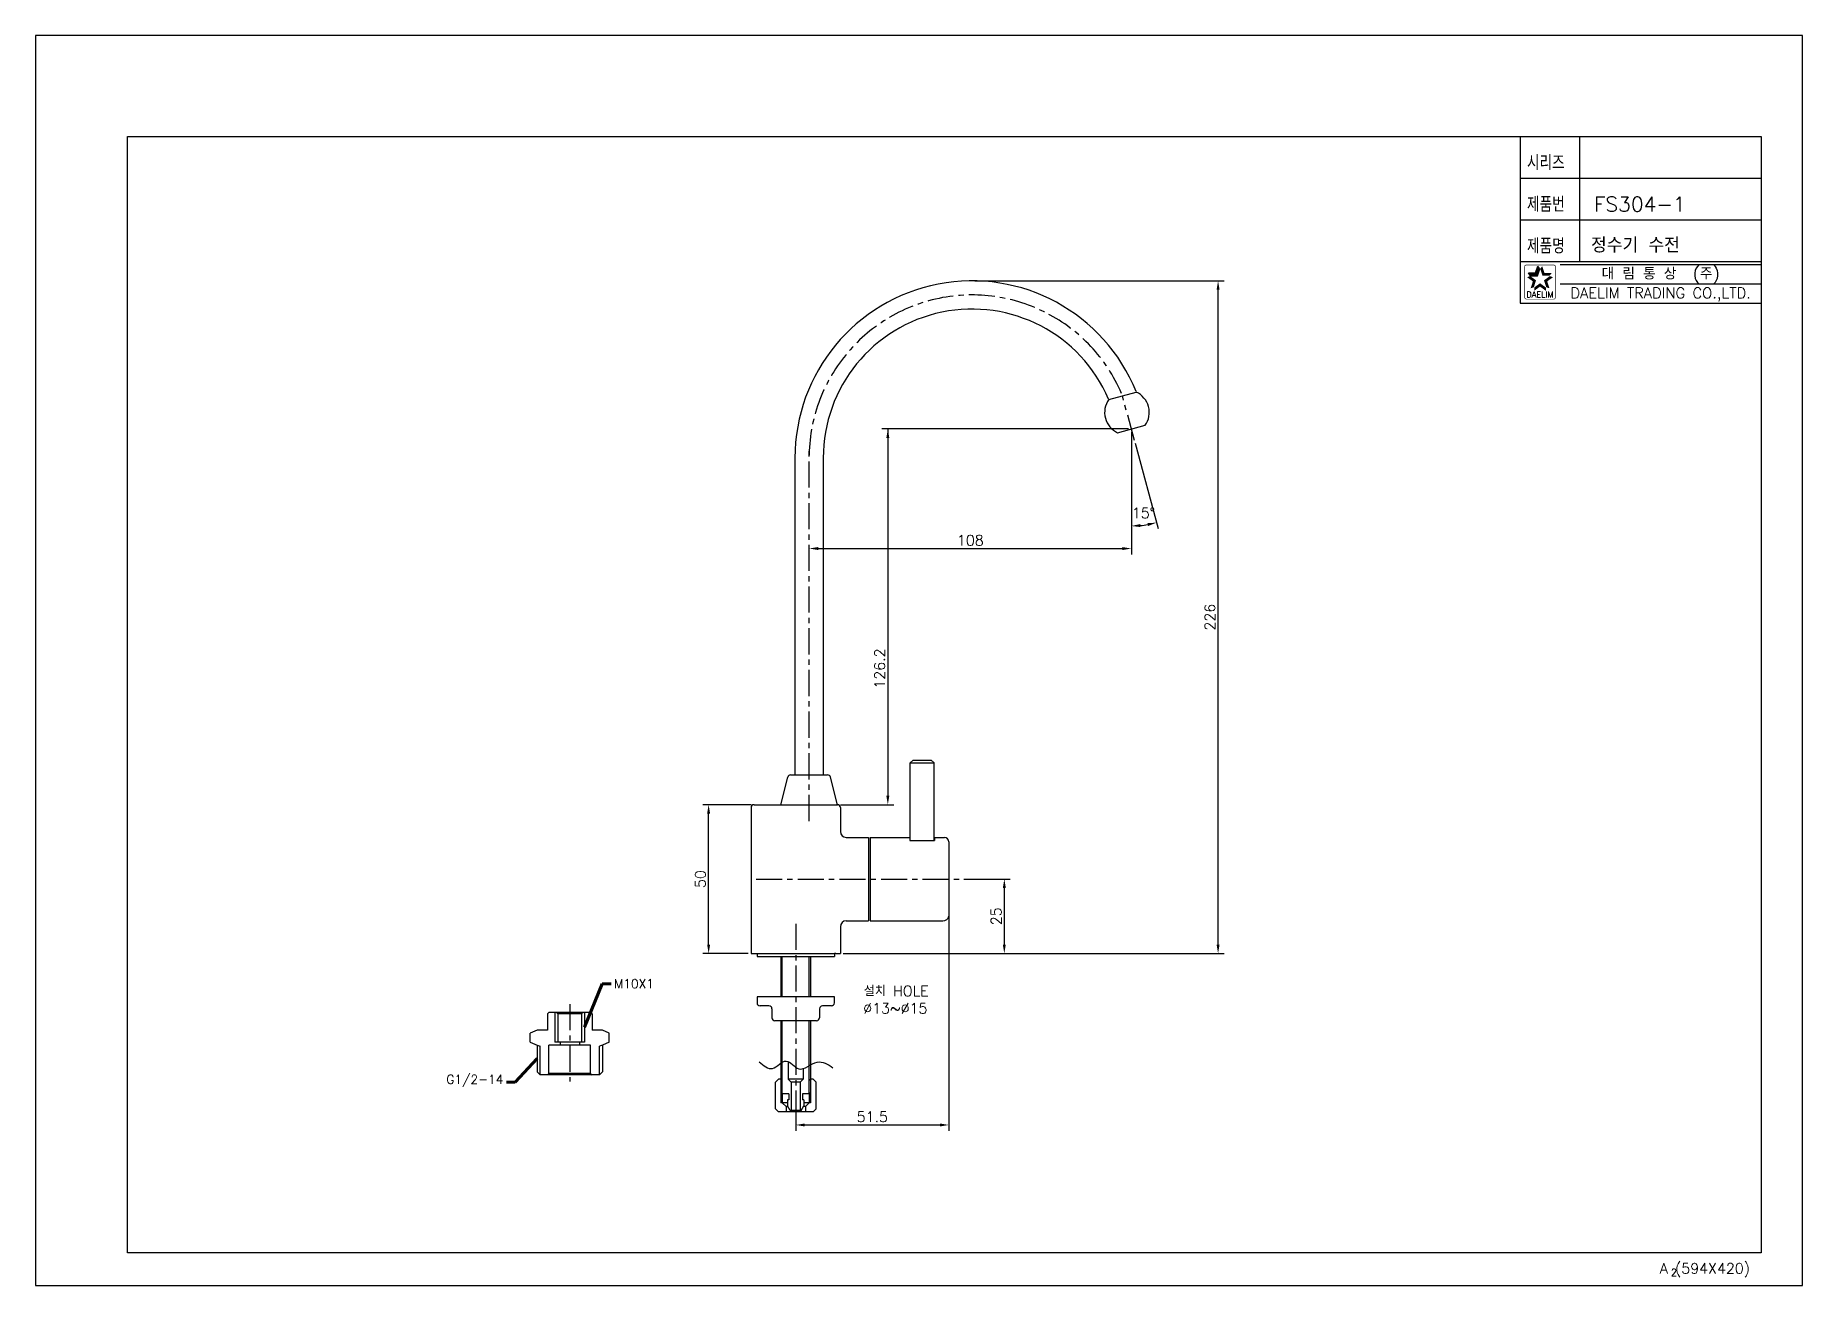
# Model space of a CAD drawing. Extents: x 1183 to 1777, y 435 to 855.
import ezdxf
from ezdxf.enums import TextEntityAlignment as Align

# ---------------------------------------------------------------- set-up
doc = ezdxf.new("R2010")
doc.units = 0
doc.header["$LTSCALE"] = 7
doc.header["$MEASUREMENT"] = 0
doc.linetypes.add('CENTER', pattern=[2, 1.25, -0.25, 0.25, -0.25])
doc.layers.get('0').update_dxf_attribs({"color": 2, "linetype": 'CONTINUOUS'})
for name, color, linetype in [('CL', 1, 'CENTER'), ('D', 2, 'CONTINUOUS'), ('DIM', 2, 'CONTINUOUS'), ('DWG', 7, 'CONTINUOUS')]:
    doc.layers.add(name, color=color, linetype=linetype)
doc.styles.add('GHS', font='ROMANS', dxfattribs={"bigfont": 'GHS'})
doc.styles.add('ROMANS', font='romans')
doc.dimstyles.new('STANDARD$7', dxfattribs={"dimtxt": 3.5, "dimasz": 3, "dimexe": 1, "dimexo": 1, "dimgap": 1, "dimtad": 1, "dimdec": 4, "dimzin": 0, "dimdsep": 46, "dimtxsty": 'GHS', "dimcen": 1, "dimclrd": 256, "dimclre": 256, "dimclrt": 2, "dimadec": 4, "dimazin": 0, "dimtfac": 1, "dimtdec": 4, "dimtmove": 2, "dimatfit": 2, "dimfxl": 0, "dimtolj": 1, "dimtzin": 0, "dimlwd": -1, "dimlwe": -1, "dimarcsym": 0})

# ---------------------------------------------------------------- blocks, each defined once
blk = doc.blocks.new('BORDER')
for p, q in [((1, 1), (0, 1)), ((0, 1), (0, 0)), ((1, 0), (1, 1)), ((0, 0), (1, 0))]:
    blk.add_line(p, q)

msp = doc.modelspace()

# ---------------------------------------------------------------- linework, layer by layer
at = {"color": 4}
for p, q in [((1214, 821), (1763, 821)), ((1214, 446), (1214, 821)), ((1763, 821), (1763, 446)), ((1763, 446), (1214, 446))]:
    msp.add_line(p, q, dxfattribs=at)
at = {"color": 7}
for p, q in [((1682, 821), (1682, 765)), ((1702, 821), (1702, 779)), ((1682, 807), (1763, 807)), ((1682, 793), (1763, 793)), ((1682, 779), (1763, 779)), ((1682, 765), (1763, 765))]:
    msp.add_line(p, q, dxfattribs=at)
for p, q in [((1498.81, 772.54), (1582.52, 772.54)), ((1580.52, 549.57), (1580.52, 769.54)), ((1550.38, 722.77), (1467.52, 722.77)), ((1469.52, 722.77), (1469.52, 599.57)), ((1551.38, 721.77), (1551.38, 680.61)), ((1552.66, 717.99), (1560.33, 689.37)), ((1446.11, 682.61), (1548.38, 682.61)), ((1423.56, 596.57), (1407.29, 596.57)), ((1453.56, 596.57), (1471.52, 596.57)), ((1409.29, 549.57), (1409.29, 593.57)), ((1495.04, 571.57), (1510.68, 571.57)), ((1508.68, 568.57), (1508.68, 549.57)), ((1490.06, 562.67), (1490.06, 486.97)), ((1422.56, 546.57), (1407.29, 546.57)), ((1454.56, 546.57), (1582.52, 546.57)), ((1455.56, 546.57), (1510.68, 546.57)), ((1438.56, 492.57), (1438.56, 486.97)), ((1441.56, 488.97), (1487.06, 488.97))]:
    msp.add_line(p, q)
at = {"color": 2}
for p, q in [((1684.81, 775.18), (1687.24, 775.18)), ((1685.48, 774.27), (1684.81, 775.18)), ((1685.48, 774.27), (1687.9, 774.27)), ((1687.24, 775.18), (1687.99, 777.49)), ((1687.9, 774.27), (1688.65, 776.57)), ((1688.65, 776.57), (1687.99, 777.49))]:
    msp.add_line(p, q, dxfattribs=at)
at = {"color": 2, "linetype": 'Continuous'}
for p, q in [((1695.5, 778), (1763, 778)), ((1695.5, 771.5), (1763, 771.5))]:
    msp.add_line(p, q, dxfattribs=at)
at = {"color": 2, "linetype": 'Continuous', "const_width": 0.2}
for points in [[(1683.48, 777.13, -0.414214), (1684.23, 777.88)], [(1683.48, 767.13), (1683.48, 777.13, -1)], [(1684.23, 777.88), (1693.23, 777.88, -0.414214), (1693.98, 777.13, 0.043396)], [(1693.98, 777.13), (1693.98, 767.13, -0.414214), (1693.23, 766.38)], [(1693.23, 766.38), (1684.48, 766.38, -0.414214), (1683.48, 767.13, 0.672398)]]:
    msp.add_lwpolyline(points, format="xyb", dxfattribs=at)
msp.add_arc((1551.38, 722.77), 32.58, 275.27753, 279.72247)
msp.add_spline([(1426.3, 510.18), (1430.72, 507.96), (1435.41, 510.44), (1439.57, 507.83), (1445.76, 510.11), (1451.09, 508.22)], degree=3)
for points in [[(1580.02, 769.54), (1581.02, 769.54), (1580.52, 772.54)], [(1469.02, 719.77), (1470.02, 719.77), (1469.52, 722.77)], [(1554.4, 689.83), (1554.36, 690.83), (1551.38, 690.19)], [(1556.78, 691.15), (1556.99, 690.17), (1559.81, 691.3)], [(1446.11, 683.11), (1446.11, 682.11), (1443.11, 682.61)], [(1548.38, 683.11), (1548.38, 682.11), (1551.38, 682.61)], [(1408.79, 593.57), (1409.79, 593.57), (1409.29, 596.57)], [(1469.02, 599.57), (1470.02, 599.57), (1469.52, 596.57)], [(1508.18, 568.57), (1509.18, 568.57), (1508.68, 571.57)], [(1408.79, 549.57), (1409.79, 549.57), (1409.29, 546.57)], [(1508.18, 549.57), (1509.18, 549.57), (1508.68, 546.57)], [(1580.02, 549.57), (1581.02, 549.57), (1580.52, 546.57)], [(1441.56, 489.47), (1441.56, 488.47), (1438.56, 488.97)], [(1487.06, 489.47), (1487.06, 488.47), (1490.06, 488.97)]]:
    msp.add_solid(points)
at = {"color": 2}
for points in [[(1686.32, 772.35), (1687.4, 772.7), (1684.36, 773.78), (1685.43, 774.13)], [(1684.81, 775.18), (1685.48, 774.27), (1687.24, 775.18), (1687.9, 774.27)], [(1685.57, 770.05), (1686.65, 770.4), (1686.32, 772.35), (1687.4, 772.7)], [(1687.24, 775.18), (1687.9, 774.27), (1687.99, 777.49), (1688.65, 776.57)], [(1689.47, 777.49), (1688.8, 776.57), (1690.22, 775.18), (1689.55, 774.27)], [(1690.22, 775.18), (1689.55, 774.27), (1692.64, 775.18), (1691.98, 774.27)], [(1693.1, 773.78), (1692.02, 774.13), (1691.14, 772.35), (1690.06, 772.7)], [(1691.14, 772.35), (1690.06, 772.7), (1691.89, 770.05), (1690.81, 770.4)], [(1688.73, 770.6), (1688.73, 771.73), (1686.77, 769.18), (1686.77, 770.31)], [(1690.69, 769.18), (1690.69, 770.31), (1688.73, 770.6), (1688.73, 771.73)]]:
    msp.add_solid(points, dxfattribs=at)
at = {"layer": 'CL'}
for p, q in [((1552.4, 718.96), (1548.39, 733.92)), ((1443.11, 591.07), (1443.11, 715.42)), ((1425.23, 571.57), (1494.04, 571.57)), ((1438.56, 556.51), (1438.56, 491.84)), ((1362.62, 529.58), (1362.62, 503.55))]:
    msp.add_line(p, q, dxfattribs=at)
msp.add_arc((1497.81, 713.04), 54.75, 23.33084, 180, dxfattribs=at)
at = {"layer": 'D', "color": 0}
for p, q in [((1438.31, 606.57), (1447.81, 606.57)), ((1423.56, 595.57), (1423.56, 546.57)), ((1424.56, 596.57), (1447.96, 596.57)), ((1447.96, 596.57), (1452.56, 596.57)), ((1453.56, 595.57), (1453.56, 587.57)), ((1455.56, 585.57), (1463.06, 585.57)), ((1463.06, 585.57), (1463.06, 557.57)), ((1463.56, 585.57), (1463.56, 557.57)), ((1453.56, 555.57), (1453.56, 546.57)), ((1455.56, 557.57), (1463.06, 557.57)), ((1423.56, 546.57), (1425.06, 546.57)), ((1452.06, 546.57), (1453.56, 546.57))]:
    msp.add_line(p, q, dxfattribs=at)
at = {"layer": 'D'}
for p, q in [((1434.06, 531.99), (1434.06, 545.57)), ((1443.06, 531.99), (1443.06, 545.57)), ((1434.06, 499.38), (1434.06, 523.79)), ((1443.06, 499.38), (1443.06, 523.79)), ((1434.06, 503.88), (1433.56, 504.38)), ((1433.56, 499.88), (1433.56, 496.38)), ((1443.56, 504.38), (1443.06, 503.88)), ((1443.56, 499.88), (1443.06, 499.38)), ((1443.56, 499.88), (1443.56, 496.38))]:
    msp.add_line(p, q, dxfattribs=at)
at = {"layer": 'D', "color": 0}
for centre, radius, start, end in [((1424.56, 595.57), 1, 90, 180), ((1455.56, 587.57), 2, 180, 270), ((1455.56, 555.57), 2, 90, 180)]:
    msp.add_arc(centre, radius, start, end, dxfattribs=at)
at = {"layer": 'DIM'}
for p, q in [((1357.62, 526.8), (1357.62, 516.8)), ((1358.12, 526.8), (1358.62, 526.3)), ((1367.12, 526.8), (1366.62, 526.3)), ((1367.62, 526.8), (1367.62, 516.8)), ((1359.37, 516.8), (1359.37, 515.8)), ((1351.62, 515.8), (1352.62, 515.4)), ((1352.62, 505.8), (1352.62, 515.4)), ((1373.62, 515.8), (1372.62, 515.45)), ((1372.62, 505.8), (1372.62, 515.45))]:
    msp.add_line(p, q, dxfattribs=at)
at = {"layer": 'DWG'}
for p, q in [((1543.77, 732.67), (1553.02, 735.16)), ((1542.65, 726.4), (1542.65, 726.4)), ((1546.75, 721.53), (1556.01, 724.01)), ((1438.31, 713.04), (1438.31, 606.57)), ((1447.81, 713.04), (1447.81, 606.57)), ((1436.84, 606.57), (1438.31, 606.57)), ((1447.81, 606.57), (1449.28, 606.57)), ((1477.06, 610.57), (1478.06, 611.57)), ((1477.06, 584.57), (1477.06, 610.57)), ((1477.06, 610.57), (1485.06, 610.57)), ((1478.06, 611.57), (1484.06, 611.57)), ((1484.06, 611.57), (1485.06, 610.57)), ((1485.06, 584.57), (1485.06, 610.57)), ((1433.56, 596.57), (1435.87, 605.81)), ((1452.56, 596.57), (1450.25, 605.81)), ((1433.56, 596.57), (1435.56, 596.57)), ((1450.56, 596.57), (1452.56, 596.57)), ((1463.56, 585.57), (1477.06, 585.57)), ((1463.56, 585.57), (1463.56, 557.57)), ((1476.96, 585.57), (1476.96, 584.57)), ((1476.96, 584.57), (1485.16, 584.57)), ((1485.06, 585.57), (1488.56, 585.57)), ((1485.16, 585.57), (1485.16, 584.57)), ((1490.06, 584.07), (1490.06, 559.07)), ((1463.56, 557.57), (1488.06, 557.57)), ((1425.06, 546.57), (1425.56, 546.57)), ((1425.56, 546.57), (1425.56, 545.57)), ((1425.56, 546.57), (1438.56, 546.57)), ((1438.56, 546.57), (1451.56, 546.57)), ((1451.56, 546.57), (1451.56, 545.57)), ((1452.06, 546.57), (1451.56, 546.57)), ((1425.56, 545.57), (1438.56, 545.57)), ((1433.56, 545.57), (1433.56, 531.99)), ((1438.56, 545.57), (1451.56, 545.57)), ((1443.56, 545.57), (1443.56, 531.99)), ((1438.56, 531.99), (1425.56, 531.99)), ((1425.56, 531.99), (1425.56, 529.99)), ((1429.56, 528.99), (1426.56, 528.99)), ((1451.56, 531.99), (1438.56, 531.99)), ((1450.56, 528.99), (1447.56, 528.99)), ((1451.56, 529.99), (1451.56, 531.99)), ((1355.62, 526.8), (1355.12, 526.3)), ((1355.12, 526.3), (1355.12, 520.8)), ((1369.62, 526.8), (1355.62, 526.8)), ((1358.62, 526.3), (1358.62, 516.8)), ((1366.62, 526.3), (1358.62, 526.3)), ((1366.62, 526.3), (1366.62, 516.8)), ((1370.12, 526.3), (1369.62, 526.8)), ((1370.12, 526.3), (1370.12, 520.8)), ((1430.56, 527.99), (1430.56, 524.99)), ((1445.56, 523.99), (1431.56, 523.99)), ((1433.56, 523.79), (1433.56, 499.88)), ((1443.56, 523.79), (1443.56, 499.88)), ((1446.56, 527.99), (1446.56, 524.99)), ((1351.62, 520.8), (1349.34, 519.8)), ((1349.34, 516.8), (1349.34, 519.8)), ((1349.34, 516.8), (1351.62, 515.8)), ((1355.12, 520.8), (1351.62, 520.8)), ((1367.62, 516.8), (1357.62, 516.8)), ((1365.87, 516.8), (1365.87, 515.8)), ((1373.62, 520.8), (1370.12, 520.8)), ((1375.9, 519.8), (1373.62, 520.8)), ((1375.9, 516.8), (1373.62, 515.8)), ((1375.9, 516.8), (1375.9, 519.8)), ((1351.62, 515.8), (1351.62, 506.8)), ((1369.62, 515.8), (1355.62, 515.8)), ((1355.62, 506.3), (1355.62, 515.8)), ((1369.62, 506.3), (1369.62, 515.8)), ((1373.62, 515.8), (1373.62, 506.8)), ((1351.62, 506.8), (1352.62, 505.8)), ((1372.62, 505.8), (1352.62, 505.8)), ((1355.62, 506.3), (1355.12, 505.8)), ((1369.62, 506.3), (1355.62, 506.3)), ((1369.62, 506.3), (1370.12, 505.8)), ((1373.62, 506.8), (1372.62, 505.8)), ((1436.06, 510.26), (1436.06, 504.38)), ((1441.06, 507.89), (1441.06, 504.38)), ((1432.73, 504.38), (1431.73, 503.38)), ((1431.73, 494.38), (1431.73, 503.38)), ((1433.56, 504.38), (1432.73, 504.38)), ((1434.06, 499.38), (1433.56, 499.88)), ((1436.26, 499.38), (1434.06, 499.38)), ((1434.06, 499.38), (1434.06, 496.38)), ((1441.06, 504.38), (1436.06, 504.38)), ((1441.06, 504.38), (1436.06, 504.38)), ((1436.06, 504.38), (1437.06, 503.38)), ((1436.26, 499.38), (1436.26, 497.38)), ((1440.06, 503.38), (1437.06, 503.38)), ((1437.06, 503.38), (1437.06, 493.88)), ((1441.06, 504.38), (1440.06, 503.38)), ((1440.06, 503.38), (1440.06, 493.88)), ((1440.86, 499.38), (1440.86, 497.38)), ((1443.06, 499.38), (1440.86, 499.38)), ((1443.06, 499.38), (1443.06, 496.38)), ((1444.39, 504.38), (1443.56, 504.38)), ((1443.98, 504.38), (1443.56, 504.38)), ((1445.39, 503.38), (1444.39, 504.38)), ((1445.39, 494.38), (1445.39, 503.38)), ((1431.73, 494.38), (1432.73, 493.38)), ((1444.39, 493.38), (1432.73, 493.38)), ((1435.81, 496.38), (1433.56, 496.38)), ((1434.06, 496.38), (1435.31, 495.13)), ((1435.81, 496.38), (1435.06, 496.38)), ((1435.31, 495.13), (1435.31, 493.38)), ((1435.95, 495.13), (1435.31, 495.13)), ((1436.26, 497.38), (1435.81, 497.38)), ((1435.81, 497.38), (1435.81, 495.38)), ((1436.68, 493.88), (1435.81, 495.38)), ((1440.44, 493.88), (1436.68, 493.88)), ((1440.44, 493.88), (1441.31, 495.38)), ((1441.31, 497.38), (1440.86, 497.38)), ((1441.81, 495.13), (1441.17, 495.13)), ((1441.31, 497.38), (1441.31, 495.38)), ((1442.06, 496.38), (1441.31, 496.38)), ((1443.56, 496.38), (1441.31, 496.38)), ((1443.06, 496.38), (1441.81, 495.13)), ((1441.81, 495.13), (1441.81, 493.38)), ((1445.39, 494.38), (1444.39, 493.38))]:
    msp.add_line(p, q, dxfattribs=at)
for centre, radius, start, end in [((1497.81, 713.04), 59.5, 21.99342, 180), ((1497.81, 713.04), 50, 23.33084, 180), ((1549.89, 728.34), 7.5, 144.75404, 245.24596), ((1549.89, 728.34), 7.5, 324.67988, 65.32012), ((1436.84, 605.57), 1, 90, 165.96376), ((1449.28, 605.57), 1, 14.03624, 90), ((1452.56, 595.57), 1, 0, 90), ((1488.56, 584.07), 1.5, 0, 90), ((1488.12, 559.57), 2, 268.13962, 345.60018), ((1426.56, 529.99), 1, 180, 270), ((1429.56, 527.99), 1, 0, 90), ((1447.56, 527.99), 1, 90, 180), ((1450.56, 529.99), 1, 270, 0), ((1431.56, 524.99), 1, 180, 270), ((1445.56, 524.99), 1, 270, 0)]:
    msp.add_arc(centre, radius, start, end, dxfattribs=at)

# ---------------------------------------------------------------- block references
at = {"xscale": 594, "yscale": 420, "zscale": 594}
msp.add_blockref('BORDER', (1183, 435), dxfattribs=at)

# ---------------------------------------------------------------- texts
at = {"color": 7, "style": 'GHS'}
msp.add_text('FS304-1', height=5, dxfattribs=at).set_placement((1722.26, 798.31), align=Align.MIDDLE)
at = {"color": 7, "linetype": 'Continuous'}
for s, height, style, p in [('대 림 통 상  (주)', 4, 'GHS', (1729.26, 774.7)), ('DAELIM TRADING CO.,LTD.', 3.6, 'ROMANS', (1729.26, 767.93))]:
    msp.add_text(s, height=height, dxfattribs=dict(at, style=style)).set_placement(p, align=Align.MIDDLE)
at = {"color": 2, "linetype": 'Continuous', "style": 'ROMANS'}
msp.add_text('DAELIM', height=2, dxfattribs=at).set_placement((1688.73, 766.93), align=Align.CENTER)
at = {"color": 7, "style": 'GHS'}
for s, height, p in [('A (594X420)', 3.5, (1729.01, 439.03)), ('2', 2.5, (1732.67, 438.19))]:
    msp.add_text(s, height=height, dxfattribs=at).set_placement(p)
at = {"char_height": 3.5, "attachment_point": 5, "style": 'GHS'}
for s, insert in [('\\A1;15%%D', (1555.44, 694.56)), ('\\A1;108', (1497.25, 685.36)), ('\\A1;설치 HOLE ', (1472.35, 533.99)), ('\\A1;%%C13~%%C15', (1472.04, 528.14)), ('\\A1;51.5', (1464.31, 491.72))]:
    msp.add_mtext(s, dxfattribs=dict(at, insert=insert))
at = {"char_height": 3.5, "attachment_point": 5, "rotation": 90, "style": 'GHS'}
for s, insert in [('\\A1;226', (1577.77, 659.55)), ('\\A1;126.2', (1466.77, 642.29)), ('\\A1;50', (1406.54, 571.57)), ('\\A1;25', (1505.93, 559.07))]:
    msp.add_mtext(s, dxfattribs=dict(at, insert=insert))
at = {"layer": 'DIM', "style": 'GHS', "width": 0.8}
for s, p in [('시리즈', (1684.34, 809.73)), ('제품번', (1684.34, 795.73)), ('제품명', (1684.34, 781.73))]:
    msp.add_text(s, height=5, dxfattribs=at).set_placement(p)
at = {"layer": 'DIM', "char_height": 3, "style": 'GHS'}
for s, insert, attachment_point in [('M10X1', (1377.53, 536.42), 4), ('G1/2-14', (1340.31, 501.8), 9)]:
    msp.add_mtext(s, dxfattribs=dict(at, insert=insert, attachment_point=attachment_point))
at = {"layer": 'DWG', "style": 'GHS'}
msp.add_text('정수기 수전', height=5, dxfattribs=at).set_placement((1705.85, 782.02))

# ---------------------------------------------------------------- leaders
at = {"layer": 'DIM', "annotation_type": 0, "has_hookline": 1}
for points, hookline_direction, text_width in [([(1367.62, 521.8), (1373.53, 536.42), (1376.53, 536.42)], 0, 13), ([(1351.62, 511.3), (1344.31, 503.3), (1341.31, 503.3)], 1, 20.57)]:
    msp.add_leader(points, dimstyle='STANDARD$7', override={"dimexe": 2, "dimexo": 1, "dimtad": 0, "dimzin": 5, "dimcen": -1.5, "dimclrd": 256, "dimclre": 256, "dimclrt": 256, "dimtix": 1, "dimtofl": 1, "dimtmove": 2, "dimtzin": 5, "dimlwd": 65535, "dimlwe": 65535}, dxfattribs=dict(at, hookline_direction=hookline_direction, text_width=text_width))

doc.saveas('drawing.dxf')
